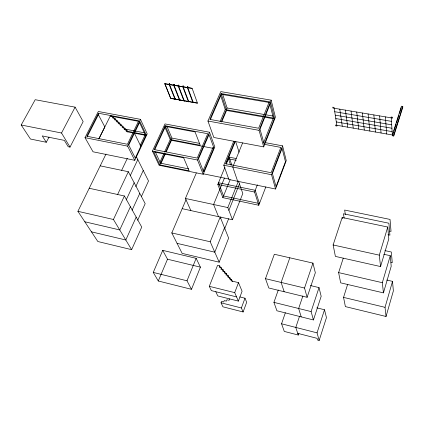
<?xml version="1.0" encoding="UTF-8"?>
<svg xmlns="http://www.w3.org/2000/svg" width="424" height="424" viewBox="0 0 424 424"><rect width="100%" height="100%" fill="white"/><g stroke="black" fill="none" stroke-linecap="round" stroke-linejoin="round"><path stroke-width="0.64" d="M347.638 284.366L343.551 297.388L345.385 306.605L386.036 316.484L393.366 290.912L392.523 281.366L386.762 280.041M386.036 316.484L385.029 307.331L392.523 281.366M343.27 258.142L338.622 272.606L340.658 282.845L383.439 292.878L391.198 266.298L390.271 255.688L383.826 254.273M383.439 292.878L382.321 282.691L390.271 255.688M380.551 266.558L388.792 238.903L387.753 227.041L342.179 217.491L333.121 244.961L335.395 256.403L380.551 266.558L379.295 255.153L387.753 227.041M393.705 135.214L335.538 125.038L335.66 125.822L336.953 126.05L334.064 107.405L332.734 107.182L332.866 108.014L392.592 118.089L392.534 117.247L391.151 117.013L392.412 135.77L393.758 136.003L393.705 135.214L402.763 106.424L401.433 106.207L392.359 134.975M393.758 136.003L402.8 107.235L402.763 106.424M392.608 135.145L393.594 132.018M393.986 130.767L396.154 123.893M396.546 122.642L398.714 115.768M399.503 113.266L401.274 107.643M297.728 333.349L317.078 338.336L317.555 340.027L319.161 340.44L326.459 317.634L324.503 309.743L316.855 307.861M319.161 340.44L317.046 332.861L324.503 309.743M278.292 289.979L273.925 302.365L276.925 310.776L313.437 319.95L321.175 296.296L319.018 287.599L310.394 285.543M313.437 319.95L311.105 311.587L319.018 287.599M285.363 312.748L281.562 323.788L284.281 331.425L298.279 335.045L298.883 333.222M299.529 316.304L295.798 327.429L298.279 335.045M307.114 297.304L315.339 272.743L312.954 263.113L274.339 254.257L265.482 278.674L268.805 287.991L307.114 297.304L304.527 288.034L312.954 263.113M302.884 295.952L298.65 308.497L301.21 316.876M289.82 257.808L281.139 282.426L284.165 291.728M229.623 298.909L229.103 300.293L226.941 299.747L226.411 301.13L224.254 300.584L223.724 301.968L221.567 301.422L221.037 302.805L222.939 306.817L243.116 311.958L246.683 302.275L244.993 298.215L239.857 296.933M243.116 311.958L241.383 307.962L244.993 298.215M215.774 291.717L217.772 295.925L238.399 301.104L242.083 291.246L238.495 282.638L230.958 280.799L231.499 279.389L229.262 278.844L229.803 277.434L227.571 276.893L228.112 275.489L225.891 274.948L226.432 273.549L224.211 273.014L224.752 271.614L222.536 271.084L223.082 269.691L220.872 269.161L221.413 267.772L219.208 267.242L219.754 265.859L217.554 265.329L209.297 286.327L211.369 290.615L236.581 296.911M238.399 301.104L234.721 292.634L238.495 282.638M233.714 141.272L223.787 165.243L228.896 179.495L275.568 189.014L286.258 160.601L282.58 145.867L265.069 142.602M224.948 167.173L217.819 184.44L222.854 197.648L258.794 205.253L265.816 186.91M275.568 189.014L271.546 174.73L282.58 145.867M258.794 205.253L254.554 192.035L257.363 184.806M219.171 262.18L228.637 238.108L220.199 217.014L210.214 241.775L219.171 262.18L182.145 253.382L171.799 232.93L186.072 199.603M263.569 142.893L273.379 118.042L269.918 104.394M274.519 118.243L264.242 144.319L260.018 129.198L270.613 102.735L274.519 118.243L265 116.563M263.707 146.884L275.404 117.167L271.153 100.154L220.761 91.605L207.935 121.031L213.839 137.487L263.707 146.884L259.053 130.348L271.153 100.154M182.193 208.672L232.437 219.743L242.798 193.535L238.686 181.546M224.503 227.773L214.788 252.185L177.078 243.36M224.487 229.135L228.637 218.704M232.437 219.743L227.821 207.569L238.489 180.963M228.886 210.368L239.481 183.857M220.464 218.286L220.957 217.072M269.256 101.776L258.629 128.244L209.875 119.398L221.111 93.572L269.256 101.776L269.447 102.534M191.478 289.322L200.414 267.152L196.158 258.333L162.721 250.367L153.255 272.42L158.274 280.985L191.478 289.322L187.005 280.794L153.255 272.42M222.854 197.648L230.168 179.638M242.597 142.941L232.771 167.029L237.679 181.287M187.005 280.794L196.158 258.333M224.423 178.101L213.59 204.506L218.498 216.68M234.801 141.388L225.579 163.696L271.132 172.711L280.821 147.409L264.099 144.277M226.056 163.728L235.262 141.436M226.183 164.178L229.087 157.14L236.216 158.528M203.191 174.253L214.809 146.879L209.498 132.23L164.984 123.925L152.433 151.071L159.09 165.265L203.191 174.253L197.505 160.023L209.498 132.23M158.274 280.985L167.512 259.212L162.721 250.367M202.916 171.132L212.875 147.722L213.882 147.918L203.679 171.937L198.506 158.921L209.011 134.562L213.882 147.918M220.061 121.656L225.239 109.551L220.628 95.368M221.164 121.858L227.089 107.988L222.722 94.398M221.662 121.958L226.57 110.457L221.111 93.572M190.88 210.622L185.41 198.448L196.307 173.029M210.399 119.531L221.349 94.324L268.795 102.422M105.995 154.05L77.915 211.311L97.838 241.521L131.626 249.667L141.738 227.073L124.407 195.989L89.22 188.261M197.452 103.122L170.718 98.326L164.819 83.692L192.136 88.346L197.452 103.122L170.676 98.41L164.819 83.692M137.683 220.252L145.183 203.663L128.34 171.725L100.212 165.842M192.915 102.539L187.207 87.18L187.445 86.655L187.853 86.724L187.615 87.249L193.312 102.613L192.915 102.539L193.148 102.025M159.795 164.862L153.732 151.898L183.661 157.85L189.141 170.84L159.795 164.862L164.925 153.552M165.742 151.744L171.943 138.081L167.029 126.575M136.184 217.104L125.801 239.995L91.446 231.838M183.74 87.174L183.274 85.945L182.871 85.876L182.627 86.401L188.431 101.755L188.828 101.824L189.062 101.31M161.104 163.187L165.201 154.161M166.287 151.755L171.476 140.317L165.217 125.753L207.744 133.719L197.213 158.078L154.225 149.571L165.217 125.753M141.505 196.344L148.517 180.974L136.39 156.742M192.136 88.346L164.777 83.782M159.843 162.387L163.669 153.96M164.491 152.152L170.236 139.512L164.761 126.818M132.081 210.214L139.777 193.413M184.594 100.52L184.361 101.034L183.963 100.965L184.196 100.451M130.412 206.753L119.743 229.946L84.811 221.773M180.142 99.741L179.909 100.255L179.511 100.186L179.749 99.672M188.828 101.824L183.036 86.47L183.274 85.945M154.792 149.608L165.493 126.4L195.082 131.949L200.229 145.289L170.236 139.512M175.706 98.962L175.467 99.47L175.075 99.402L175.313 98.893M135.791 186.624L143.259 170.469M183.963 100.965L178.064 85.622L178.308 85.102L178.711 85.171L179.182 86.401M184.361 101.034L178.472 85.69L178.711 85.171M126.198 199.932L134.169 182.776M179.909 100.255L173.925 84.917L174.169 84.397L173.766 84.328L173.522 84.848L179.511 100.186M131.626 249.667L113.441 219.494L124.407 195.989M130.348 175.483L137.805 159.572M175.075 99.402L168.991 84.079L169.234 83.56L169.637 83.629L170.125 84.853M140.174 145.384L145.215 134.694L139.273 122.006M175.467 99.47L169.393 84.148L169.637 83.629M117.612 194.494L128.34 171.725M146.169 134.88L135.256 158.051L128.726 145.093L139.973 121.614L146.169 134.88L134.318 132.601M134.779 160.304L147.208 133.899L140.45 119.345L98.331 111.486L85.012 137.673L93.042 151.792L134.779 160.304L127.608 146.137L85.012 137.673M121.646 170.326L127.317 158.396M127.608 146.137L140.45 119.345M114.199 118.709L113.023 116.383L112.307 117.819L114.978 118.323L114.263 119.759L116.945 120.268L116.229 121.715L118.916 122.223L118.201 123.67L120.898 124.184L120.183 125.642L122.886 126.156L122.17 127.613L124.879 128.133L124.168 129.601L126.887 130.12L126.172 131.594L133.221 132.945M98.728 139.12L104.823 126.919L98.167 114.289M99.025 138.569L110.357 115.885M87.148 136.857L98.803 113.886L98.463 113.245L86.793 136.226L127.428 144.271L138.701 120.782L98.463 113.245M46.295 142.263L42.262 135.924L64.347 140.376L68.19 146.725L70.013 147.102L83.152 121.593L75.101 107.15L35.197 99.704L21.2 125.001L30.449 139.03L46.295 142.263L49.057 137.069M70.013 147.102L61.528 133.009L75.101 107.15M334.732 111.719L391.442 121.354M168.991 84.079L169.393 84.148M173.522 84.848L173.925 84.917M178.064 85.622L178.472 85.69M182.627 86.401L183.036 86.47M187.207 87.18L187.615 87.249M335.267 115.158L391.675 124.815M335.792 118.561L391.903 128.239M336.317 121.932L392.131 131.626M227.089 107.988L264.428 114.549M265.716 114.777L273.443 116.134M225.239 109.551L263.712 116.335M226.57 110.457L263.262 116.939M264.55 117.167L273.56 118.762M207.935 121.031L259.053 130.348M110.892 115.98L111.957 116.181M110.277 116.043L139.003 121.428M124.836 129.044L144.685 132.85M171.943 138.081L199.651 143.397M127.269 131.239L133.035 132.352M134.514 133.194L145.501 135.314M171.476 140.317L213.102 148.342L212.875 147.722M236.184 160.314L228.404 158.793L230.55 164.968M21.2 125.001L61.528 133.009M152.433 151.071L197.505 160.023M223.787 165.243L271.546 174.73M188.601 168.879L160.553 163.187L155.338 151.972M203.048 173.745L228.902 179.013M217.819 184.44L254.554 192.035M389.741 231.133L391.029 231.403L390.043 219.425L344.638 210.05L345.364 214.464M387.981 234.732L389.916 235.145L388.898 223.225L343.414 213.765L344.15 218.159M185.41 198.448L227.821 207.569M384.918 250.611L391.347 252.02L392.258 262.684L390.976 262.403M333.121 244.961L379.295 255.153M77.915 211.311L113.441 219.494M171.799 232.93L210.214 241.775M338.622 272.606L382.321 282.691M265.482 278.674L304.527 288.034M343.551 297.388L385.029 307.331M167.512 259.212L200.414 267.152M209.297 286.327L234.721 292.634M273.925 302.365L311.105 311.587M221.037 302.805L241.383 307.962M281.562 323.788L317.046 332.861M116.945 120.268L118.111 122.589M114.978 118.323L115.858 120.061M118.916 122.223L120.077 124.539M120.898 124.184L121.762 125.923M124.879 128.133L126.029 130.444M122.886 126.156L124.036 128.467M126.887 130.12L127.741 131.853M134.435 133.184L140.789 146.301M219.754 265.859L220.485 267.518M221.413 267.772L222.388 269.982M223.082 269.691L223.803 271.344M224.752 271.614L225.711 273.814M226.432 273.549L227.147 275.197M228.112 275.489L229.061 277.678M231.499 279.389L232.432 281.568M229.803 277.434L230.746 279.617M173.766 84.328L174.243 85.558M174.169 84.397L174.646 85.627M187.853 86.724L188.309 87.954M229.087 157.14L231.859 165.185M235.548 141.256L239.109 152.205M342.179 217.491L342.396 218.742M339.783 109.18L342.279 126.214M345.401 110.129L347.754 127.174M351.04 111.077L353.245 128.133M356.706 112.037L358.762 129.103M362.393 112.996L364.306 130.067M368.106 113.961L369.866 131.043M373.841 114.925L375.452 132.023M379.607 115.895L381.065 133.004M385.395 116.876L386.699 133.989M285.458 161.698L276.066 186.629L272.415 173.564L282.077 148.268L285.458 161.698M255.232 190.297L218.524 182.733L223.538 195.968L259.446 203.541L255.232 190.297"/></g></svg>
